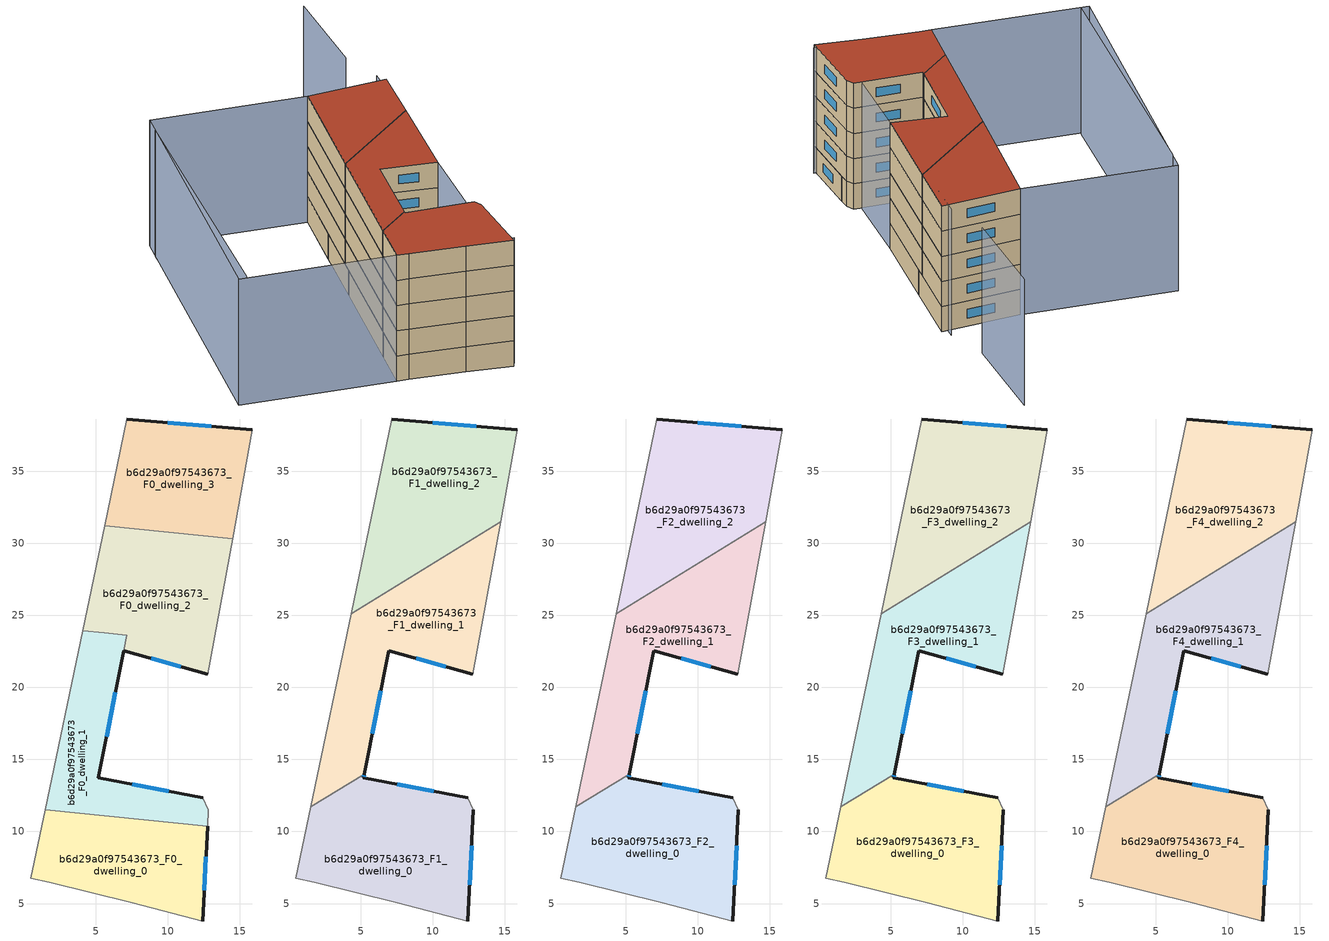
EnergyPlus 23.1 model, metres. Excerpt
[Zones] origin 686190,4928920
b6d29a0f97543673_F0_dwelling_0
 floor ground (EU_floor_Construction): 12.75,10.38 12.41,3.79 7.54,5.05 1.75,6.47 0.48,6.75 1.48,11.52 z0
 wall outside (EU_wall_Construction): 12.41,3.79 12.75,10.38 z0:3
 wall adiabatic (EU_wall_Construction): 1.48,11.52 0.48,6.75 1.75,6.47 7.54,5.05 12.41,3.79 z0:3
 wall to b6d29a0f97543673_F0_dwelling_1 (EU_wall_Construction): 12.75,10.38 1.48,11.52 z0:3
 window (EU_Window_Construction): 12.52,5.93 12.64,8.24 z0.98:2.02
b6d29a0f97543673_F0_dwelling_1
 floor ground (EU_floor_Construction): 7.13,23.62 5.18,13.72 12.4,12.33 12.81,11.52 12.75,10.38 1.48,11.52 4.08,23.93 z0
 wall outside (EU_wall_Construction): 12.4,12.33 5.18,13.72 6.92,22.55 z0:3
 wall adiabatic (EU_wall_Construction): 4.08,23.93 1.48,11.52 / 12.75,10.38 12.81,11.52 12.4,12.33 z0:3
 wall to b6d29a0f97543673_F0_dwelling_2 (EU_wall_Construction): 6.92,22.56 7.13,23.62 5.59,23.78 / 5.58,23.78 4.08,23.93 z0:3
 window (EU_Window_Construction): 5.75,16.59 6.35,19.68 / 10.05,12.78 7.53,13.26 z0.98:2.02
b6d29a0f97543673_F0_dwelling_2
 floor ground (EU_floor_Construction): 14.49,30.33 12.78,20.91 6.92,22.56 7.13,23.62 4.08,23.93 5.6,31.22 z0
 wall outside (EU_wall_Construction): 6.92,22.56 12.78,20.91 z0:3
 wall adiabatic (EU_wall_Construction): 5.6,31.22 4.08,23.93 / 12.78,20.91 14.49,30.33 z0:3
 wall to b6d29a0f97543673_F0_dwelling_3 (EU_wall_Construction): 14.49,30.33 5.6,31.22 z0:3
 window (EU_Window_Construction): 8.83,22.02 10.88,21.44 z0.98:2.02
b6d29a0f97543673_F0_dwelling_3
 floor ground (EU_floor_Construction): 15.85,37.87 14.49,30.33 5.6,31.22 7.15,38.63 z0
 wall outside (EU_wall_Construction): 15.85,37.87 7.15,38.63 z0:3
 wall adiabatic (EU_wall_Construction): 7.15,38.63 5.6,31.22 / 14.49,30.33 15.85,37.87 z0:3
 window (EU_Window_Construction): 13.02,38.11 9.98,38.38 z0.98:2.02
b6d29a0f97543673_F1_dwelling_0
 floor to b6d29a0f97543673_F0_dwelling_0 (EU_floor_Construction): 12.75,10.38 12.41,3.79 7.54,5.05 1.75,6.47 0.48,6.75 1.48,11.52 z3
 floor to b6d29a0f97543673_F0_dwelling_1 (EU_floor_Construction): 12.4,12.33 12.81,11.52 12.75,10.38 1.48,11.52 1.52,11.71 5.23,13.99 5.18,13.72 z3
 wall outside (EU_wall_Construction): 5.23,13.99 5.18,13.72 / 12.4,12.33 5.18,13.72 / 12.41,3.79 12.81,11.52 z3:6
 wall adiabatic (EU_wall_Construction): 1.52,11.71 0.48,6.75 1.75,6.47 7.54,5.05 12.41,3.79 / 12.81,11.52 12.4,12.33 z3:6
 wall to b6d29a0f97543673_F1_dwelling_1 (EU_wall_Construction): 5.23,13.99 1.52,11.71 z3:6
 window (EU_Window_Construction): 5.22,13.9 5.2,13.8 / 10.05,12.78 7.53,13.26 / 12.54,6.3 12.68,9 z3.98:5.02
b6d29a0f97543673_F1_dwelling_1
 floor to b6d29a0f97543673_F0_dwelling_1 (EU_floor_Construction): 7.13,23.62 5.23,13.99 1.52,11.71 4.08,23.93 z3
 floor to b6d29a0f97543673_F0_dwelling_2 (EU_floor_Construction): 14.49,30.33 12.78,20.91 6.92,22.56 7.13,23.62 4.08,23.93 4.33,25.13 13.04,30.47 z3
 floor to b6d29a0f97543673_F0_dwelling_3 (EU_floor_Construction): 14.7,31.49 14.49,30.33 13.04,30.47 z3
 wall outside (EU_wall_Construction): 5.23,13.99 6.92,22.56 12.78,20.91 z3:6
 wall adiabatic (EU_wall_Construction): 4.33,25.13 1.52,11.71 / 12.78,20.91 14.7,31.49 z3:6
 wall to b6d29a0f97543673_F1_dwelling_2 (EU_wall_Construction): 14.7,31.49 4.33,25.13 z3:6
 window (EU_Window_Construction): 8.83,22.02 10.88,21.44 / 5.78,16.77 6.37,19.77 z3.98:5.02
b6d29a0f97543673_F1_dwelling_2
 floor to b6d29a0f97543673_F0_dwelling_2 (EU_floor_Construction): 13.04,30.47 4.33,25.13 5.6,31.22 z3
 floor to b6d29a0f97543673_F0_dwelling_3 (EU_floor_Construction): 15.85,37.87 14.7,31.49 13.04,30.47 5.6,31.22 7.15,38.63 z3
 wall outside (EU_wall_Construction): 15.85,37.87 7.15,38.63 z3:6
 wall adiabatic (EU_wall_Construction): 7.15,38.63 4.33,25.13 / 14.7,31.49 15.85,37.87 z3:6
 window (EU_Window_Construction): 13.02,38.11 9.98,38.38 z3.98:5.02
b6d29a0f97543673_F2_dwelling_0
 floor to b6d29a0f97543673_F1_dwelling_0 (EU_floor_Construction): 12.4,12.33 12.81,11.52 12.41,3.79 7.54,5.05 1.75,6.47 0.48,6.75 1.52,11.71 5.23,13.99 5.18,13.72 z6
 wall outside (EU_wall_Construction): 5.23,13.99 5.18,13.72 / 12.4,12.33 5.18,13.72 / 12.41,3.79 12.81,11.52 z6:9
 wall adiabatic (EU_wall_Construction): 1.52,11.71 0.48,6.75 1.75,6.47 7.54,5.05 12.41,3.79 / 12.81,11.52 12.4,12.33 z6:9
 wall to b6d29a0f97543673_F2_dwelling_1 (EU_wall_Construction): 5.23,13.99 1.52,11.71 z6:9
 window (EU_Window_Construction): 5.22,13.9 5.2,13.8 / 10.05,12.78 7.53,13.26 / 12.54,6.3 12.68,9 z6.98:8.02
b6d29a0f97543673_F2_dwelling_1
 floor to b6d29a0f97543673_F1_dwelling_1 (EU_floor_Construction): 14.7,31.49 12.78,20.91 6.92,22.56 5.23,13.99 1.52,11.71 4.33,25.13 z6
 wall outside (EU_wall_Construction): 5.23,13.99 6.92,22.56 12.78,20.91 z6:9
 wall adiabatic (EU_wall_Construction): 4.33,25.13 1.52,11.71 / 12.78,20.91 14.7,31.49 z6:9
 wall to b6d29a0f97543673_F2_dwelling_2 (EU_wall_Construction): 14.7,31.49 4.33,25.13 z6:9
 window (EU_Window_Construction): 8.83,22.02 10.88,21.44 / 5.78,16.77 6.37,19.77 z6.98:8.02
b6d29a0f97543673_F2_dwelling_2
 floor to b6d29a0f97543673_F1_dwelling_2 (EU_floor_Construction): 15.85,37.87 14.7,31.49 4.33,25.13 7.15,38.63 z6
 wall outside (EU_wall_Construction): 15.85,37.87 7.15,38.63 z6:9
 wall adiabatic (EU_wall_Construction): 7.15,38.63 4.33,25.13 / 14.7,31.49 15.85,37.87 z6:9
 window (EU_Window_Construction): 13.02,38.11 9.98,38.38 z6.98:8.02
b6d29a0f97543673_F3_dwelling_0
 floor to b6d29a0f97543673_F2_dwelling_0 (EU_floor_Construction): 12.4,12.33 12.81,11.52 12.41,3.79 7.54,5.05 1.75,6.47 0.48,6.75 1.52,11.71 5.23,13.99 5.18,13.72 z9
 wall outside (EU_wall_Construction): 5.23,13.99 5.18,13.72 / 12.4,12.33 5.18,13.72 / 12.41,3.79 12.81,11.52 z9:12
 wall adiabatic (EU_wall_Construction): 1.52,11.71 0.48,6.75 1.75,6.47 7.54,5.05 12.41,3.79 / 12.81,11.52 12.4,12.33 z9:12
 wall to b6d29a0f97543673_F3_dwelling_1 (EU_wall_Construction): 5.23,13.99 1.52,11.71 z9:12
 window (EU_Window_Construction): 5.22,13.9 5.2,13.8 / 10.05,12.78 7.53,13.26 / 12.54,6.3 12.68,9 z9.98:11.02
b6d29a0f97543673_F3_dwelling_1
 floor to b6d29a0f97543673_F2_dwelling_1 (EU_floor_Construction): 14.7,31.49 12.78,20.91 6.92,22.56 5.23,13.99 1.52,11.71 4.33,25.13 z9
 wall outside (EU_wall_Construction): 5.23,13.99 6.92,22.56 12.78,20.91 z9:12
 wall adiabatic (EU_wall_Construction): 4.33,25.13 1.52,11.71 / 12.78,20.91 14.7,31.49 z9:12
 wall to b6d29a0f97543673_F3_dwelling_2 (EU_wall_Construction): 14.7,31.49 4.33,25.13 z9:12
 window (EU_Window_Construction): 8.83,22.02 10.88,21.44 / 5.78,16.77 6.37,19.77 z9.98:11.02
b6d29a0f97543673_F3_dwelling_2
 floor to b6d29a0f97543673_F2_dwelling_2 (EU_floor_Construction): 15.85,37.87 14.7,31.49 4.33,25.13 7.15,38.63 z9
 wall outside (EU_wall_Construction): 15.85,37.87 7.15,38.63 z9:12
 wall adiabatic (EU_wall_Construction): 7.15,38.63 4.33,25.13 / 14.7,31.49 15.85,37.87 z9:12
 window (EU_Window_Construction): 13.02,38.11 9.98,38.38 z9.98:11.02
b6d29a0f97543673_F4_dwelling_0
 floor to b6d29a0f97543673_F3_dwelling_0 (EU_floor_Construction): 12.4,12.33 12.81,11.52 12.41,3.79 7.54,5.05 1.75,6.47 0.48,6.75 1.52,11.71 5.23,13.99 5.18,13.72 z12
 wall outside (EU_wall_Construction): 5.23,13.99 5.18,13.72 / 12.4,12.33 5.18,13.72 / 12.41,3.79 12.81,11.52 z12:15
 wall adiabatic (EU_wall_Construction): 1.52,11.71 0.48,6.75 1.75,6.47 7.54,5.05 12.41,3.79 / 12.81,11.52 12.4,12.33 z12:15
 wall to b6d29a0f97543673_F4_dwelling_1 (EU_wall_Construction): 5.23,13.99 1.52,11.71 z12:15
 window (EU_Window_Construction): 5.22,13.9 5.2,13.8 / 10.05,12.78 7.53,13.26 / 12.54,6.3 12.68,9 z12.98:14.02
 roof outside (EU_roof_Construction): 12.41,3.79 12.81,11.52 12.4,12.33 5.18,13.72 5.23,13.99 1.52,11.71 0.48,6.75 1.75,6.47 7.54,5.05 z15
b6d29a0f97543673_F4_dwelling_1
 floor to b6d29a0f97543673_F3_dwelling_1 (EU_floor_Construction): 14.7,31.49 12.78,20.91 6.92,22.56 5.23,13.99 1.52,11.71 4.33,25.13 z12
 wall outside (EU_wall_Construction): 5.23,13.99 6.92,22.56 12.78,20.91 z12:15
 wall adiabatic (EU_wall_Construction): 4.33,25.13 1.52,11.71 / 12.78,20.91 14.7,31.49 z12:15
 wall to b6d29a0f97543673_F4_dwelling_2 (EU_wall_Construction): 14.7,31.49 4.33,25.13 z12:15
 window (EU_Window_Construction): 8.83,22.02 10.88,21.44 / 5.78,16.77 6.37,19.77 z12.98:14.02
 roof outside (EU_roof_Construction): 12.78,20.91 14.7,31.49 4.33,25.13 1.52,11.71 5.23,13.99 6.92,22.56 z15
b6d29a0f97543673_F4_dwelling_2
 floor to b6d29a0f97543673_F3_dwelling_2 (EU_floor_Construction): 15.85,37.87 14.7,31.49 4.33,25.13 7.15,38.63 z12
 wall outside (EU_wall_Construction): 15.85,37.87 7.15,38.63 z12:15
 wall adiabatic (EU_wall_Construction): 7.15,38.63 4.33,25.13 / 14.7,31.49 15.85,37.87 z12:15
 window (EU_Window_Construction): 13.02,38.11 9.98,38.38 z12.98:14.02
 roof outside (EU_roof_Construction): 14.7,31.49 15.85,37.87 7.15,38.63 4.33,25.13 z15
shading: 1.74,6.47 12.74,4.22 / 11.28,10.1 15.28,38.86 / -9.71,40 -15,10.24 / 14.16,43.54 15.13,54.51 / 7.15,38.63 0.48,6.75 / 0.48,6.75 -15.95,10.18 / -15.95,10.18 -9.28,42.06 / -9.28,42.06 7.15,38.63 z0:15
[Building]
EU S2 Campaign: North Axis=0; Terrain=City; Solar Distribution=FullExterior
[Site:Location]
Bologna: Latitude=44.5; Longitude=11.25; Time Zone=1; Elevation=37
[SizingPeriod:WeatherFileDays]
AnnualSizingPeriod: Begin Month=1; Begin Day of Month=1; End Month=12; End Day of Month=31; Day of Week for Start Day=Monday; Use Weather File Daylight Saving Period=No; Use Weather File Rain and Snow Indicators=No
[MATERIAL]
EU_InternalMass_Material: Roughness=MediumRough; Thickness=0.1; Conductivity=1; Density=1800; Specific Heat=900; Thermal Absorptance=0.9; Solar Absorptance=0.7; Visible Absorptance=0.7
[MATERIAL:NOMASS] Roughness=MediumRough; Thermal Absorptance=0.9; Solar Absorptance=0.7; Visible Absorptance=0.7
Name | Thermal Resistance
EU_wall_NoMass | 0.905828
EU_roof_NoMass | 0.37593
EU_floor_NoMass | 0.67114
[WINDOWMATERIAL:SIMPLEGLAZINGSYSTEM]
EU_Window_SimpleGlazing: UFactor=4.52486; Solar Heat Gain Coefficient=0.85; Visible Transmittance=0.85
[CONSTRUCTION]
EU_wall_Construction: EU_wall_NoMass
EU_roof_Construction: EU_roof_NoMass
EU_floor_Construction: EU_floor_NoMass
EU_InternalMass_Construction: EU_InternalMass_Material
EU_Window_Construction: EU_Window_SimpleGlazing
[ZONE] Type=1; Multiplier=1; Ceiling Height=autocalculate; Floor Area=autocalculate; Part of Total Floor Area=Yes
Name | Volume
b6d29a0f97543673_F0_dwelling_0 | 200.654
b6d29a0f97543673_F1_dwelling_0; b6d29a0f97543673_F2_dwelling_0; b6d29a0f97543673_F3_dwelling_0; b6d29a0f97543673_F4_dwelling_0 | 267.541
b6d29a0f97543673_F0_dwelling_1 | 171.311
b6d29a0f97543673_F1_dwelling_1; b6d29a0f97543673_F2_dwelling_1; b6d29a0f97543673_F3_dwelling_1; b6d29a0f97543673_F4_dwelling_1 | 267.54
b6d29a0f97543673_F0_dwelling_2 | 230.002
b6d29a0f97543673_F1_dwelling_2; b6d29a0f97543673_F2_dwelling_2; b6d29a0f97543673_F3_dwelling_2; b6d29a0f97543673_F4_dwelling_2 | 267.568
b6d29a0f97543673_F0_dwelling_3 | 200.664
[INTERNALMASS] Construction=EU_InternalMass_Construction
Name | Zone or ZoneList | Surface Area
b6d29a0f97543673_F0_dwelling_0_EU_InternalMass | b6d29a0f97543673_F0_dwelling_0 | 66.8851
b6d29a0f97543673_F0_dwelling_1_EU_InternalMass | b6d29a0f97543673_F0_dwelling_1 | 57.1048
b6d29a0f97543673_F0_dwelling_2_EU_InternalMass | b6d29a0f97543673_F0_dwelling_2 | 76.668
b6d29a0f97543673_F0_dwelling_3_EU_InternalMass | b6d29a0f97543673_F0_dwelling_3 | 66.8878
b6d29a0f97543673_F1_dwelling_0_EU_InternalMass | b6d29a0f97543673_F1_dwelling_0 | 89.1806
b6d29a0f97543673_F1_dwelling_1_EU_InternalMass | b6d29a0f97543673_F1_dwelling_1 | 89.1801
b6d29a0f97543673_F1_dwelling_2_EU_InternalMass | b6d29a0f97543673_F1_dwelling_2 | 89.1892
b6d29a0f97543673_F2_dwelling_0_EU_InternalMass | b6d29a0f97543673_F2_dwelling_0 | 89.1806
b6d29a0f97543673_F2_dwelling_1_EU_InternalMass | b6d29a0f97543673_F2_dwelling_1 | 89.1801
b6d29a0f97543673_F2_dwelling_2_EU_InternalMass | b6d29a0f97543673_F2_dwelling_2 | 89.1892
b6d29a0f97543673_F3_dwelling_0_EU_InternalMass | b6d29a0f97543673_F3_dwelling_0 | 89.1806
b6d29a0f97543673_F3_dwelling_1_EU_InternalMass | b6d29a0f97543673_F3_dwelling_1 | 89.1801
b6d29a0f97543673_F3_dwelling_2_EU_InternalMass | b6d29a0f97543673_F3_dwelling_2 | 89.1892
b6d29a0f97543673_F4_dwelling_0_EU_InternalMass | b6d29a0f97543673_F4_dwelling_0 | 89.1806
b6d29a0f97543673_F4_dwelling_1_EU_InternalMass | b6d29a0f97543673_F4_dwelling_1 | 89.1801
b6d29a0f97543673_F4_dwelling_2_EU_InternalMass | b6d29a0f97543673_F4_dwelling_2 | 89.1892
[OTHEREQUIPMENT] Fuel Type=Electricity; Design Level Calculation Method=Watts/Area; Power per Zone Floor Area=1; Fraction Latent=0; Fraction Radiant=0; Fraction Lost=0; Carbon Dioxide Generation Rate=0; EndUse Subcategory=EU_Step8_InternalGains
Name | Zone or ZoneList or Space or SpaceList | Schedule
EU_Step8_InternalGain_b6d29a0f97543673_F0_dwelling_0_f000 | b6d29a0f97543673_F0_dwelling_0 | EU_Step8_GainSchedule_b6d29a0f97543673_F0_dwelling_0_f000
EU_Step8_InternalGain_b6d29a0f97543673_F0_dwelling_1_f000 | b6d29a0f97543673_F0_dwelling_1 | EU_Step8_GainSchedule_b6d29a0f97543673_F0_dwelling_1_f000
EU_Step8_InternalGain_b6d29a0f97543673_F0_dwelling_2_f000 | b6d29a0f97543673_F0_dwelling_2 | EU_Step8_GainSchedule_b6d29a0f97543673_F0_dwelling_2_f000
EU_Step8_InternalGain_b6d29a0f97543673_F0_dwelling_3_f000 | b6d29a0f97543673_F0_dwelling_3 | EU_Step8_GainSchedule_b6d29a0f97543673_F0_dwelling_3_f000
EU_Step8_InternalGain_b6d29a0f97543673_F1_dwelling_0_f000 | b6d29a0f97543673_F1_dwelling_0 | EU_Step8_GainSchedule_b6d29a0f97543673_F1_dwelling_0_f000
EU_Step8_InternalGain_b6d29a0f97543673_F1_dwelling_1_f000 | b6d29a0f97543673_F1_dwelling_1 | EU_Step8_GainSchedule_b6d29a0f97543673_F1_dwelling_1_f000
EU_Step8_InternalGain_b6d29a0f97543673_F1_dwelling_2_f000 | b6d29a0f97543673_F1_dwelling_2 | EU_Step8_GainSchedule_b6d29a0f97543673_F1_dwelling_2_f000
EU_Step8_InternalGain_b6d29a0f97543673_F2_dwelling_0_f000 | b6d29a0f97543673_F2_dwelling_0 | EU_Step8_GainSchedule_b6d29a0f97543673_F2_dwelling_0_f000
EU_Step8_InternalGain_b6d29a0f97543673_F2_dwelling_1_f000 | b6d29a0f97543673_F2_dwelling_1 | EU_Step8_GainSchedule_b6d29a0f97543673_F2_dwelling_1_f000
EU_Step8_InternalGain_b6d29a0f97543673_F2_dwelling_2_f000 | b6d29a0f97543673_F2_dwelling_2 | EU_Step8_GainSchedule_b6d29a0f97543673_F2_dwelling_2_f000
EU_Step8_InternalGain_b6d29a0f97543673_F3_dwelling_0_f000 | b6d29a0f97543673_F3_dwelling_0 | EU_Step8_GainSchedule_b6d29a0f97543673_F3_dwelling_0_f000
EU_Step8_InternalGain_b6d29a0f97543673_F3_dwelling_1_f000 | b6d29a0f97543673_F3_dwelling_1 | EU_Step8_GainSchedule_b6d29a0f97543673_F3_dwelling_1_f000
EU_Step8_InternalGain_b6d29a0f97543673_F3_dwelling_2_f000 | b6d29a0f97543673_F3_dwelling_2 | EU_Step8_GainSchedule_b6d29a0f97543673_F3_dwelling_2_f000
EU_Step8_InternalGain_b6d29a0f97543673_F4_dwelling_0_f000 | b6d29a0f97543673_F4_dwelling_0 | EU_Step8_GainSchedule_b6d29a0f97543673_F4_dwelling_0_f000
EU_Step8_InternalGain_b6d29a0f97543673_F4_dwelling_1_f000 | b6d29a0f97543673_F4_dwelling_1 | EU_Step8_GainSchedule_b6d29a0f97543673_F4_dwelling_1_f000
EU_Step8_InternalGain_b6d29a0f97543673_F4_dwelling_2_f000 | b6d29a0f97543673_F4_dwelling_2 | EU_Step8_GainSchedule_b6d29a0f97543673_F4_dwelling_2_f000
[ZONEVENTILATION:DESIGNFLOWRATE] Schedule=EU_AlwaysOn; Design Flow Rate Calculation Method=AirChanges/Hour; Air Changes per Hour=0.73129; Ventilation Type=Natural; Fan Pressure Rise=0; Fan Total Efficiency=1; Constant Term Coefficient=1; Temperature Term Coefficient=0; Velocity Term Coefficient=0; Velocity Squared Term Coefficient=0; Minimum Indoor Temperature=-100; Maximum Indoor Temperature=100; Delta Temperature=-100; Minimum Outdoor Temperature=-100; Maximum Outdoor Temperature=100; Maximum Wind Speed=40
Name | Zone or ZoneList or Space or SpaceList
EU_ConstantAir_b6d29a0f97543673_F0_dwelling_0 | b6d29a0f97543673_F0_dwelling_0
EU_ConstantAir_b6d29a0f97543673_F0_dwelling_1 | b6d29a0f97543673_F0_dwelling_1
EU_ConstantAir_b6d29a0f97543673_F0_dwelling_2 | b6d29a0f97543673_F0_dwelling_2
EU_ConstantAir_b6d29a0f97543673_F0_dwelling_3 | b6d29a0f97543673_F0_dwelling_3
EU_ConstantAir_b6d29a0f97543673_F1_dwelling_0 | b6d29a0f97543673_F1_dwelling_0
EU_ConstantAir_b6d29a0f97543673_F1_dwelling_1 | b6d29a0f97543673_F1_dwelling_1
EU_ConstantAir_b6d29a0f97543673_F1_dwelling_2 | b6d29a0f97543673_F1_dwelling_2
EU_ConstantAir_b6d29a0f97543673_F2_dwelling_0 | b6d29a0f97543673_F2_dwelling_0
EU_ConstantAir_b6d29a0f97543673_F2_dwelling_1 | b6d29a0f97543673_F2_dwelling_1
EU_ConstantAir_b6d29a0f97543673_F2_dwelling_2 | b6d29a0f97543673_F2_dwelling_2
EU_ConstantAir_b6d29a0f97543673_F3_dwelling_0 | b6d29a0f97543673_F3_dwelling_0
EU_ConstantAir_b6d29a0f97543673_F3_dwelling_1 | b6d29a0f97543673_F3_dwelling_1
EU_ConstantAir_b6d29a0f97543673_F3_dwelling_2 | b6d29a0f97543673_F3_dwelling_2
EU_ConstantAir_b6d29a0f97543673_F4_dwelling_0 | b6d29a0f97543673_F4_dwelling_0
EU_ConstantAir_b6d29a0f97543673_F4_dwelling_1 | b6d29a0f97543673_F4_dwelling_1
EU_ConstantAir_b6d29a0f97543673_F4_dwelling_2 | b6d29a0f97543673_F4_dwelling_2
[HVACTEMPLATE:THERMOSTAT] Constant Heating Setpoint=20; Constant Cooling Setpoint=50
EU_HeatOnly_b6d29a0f97543673_F0_dwelling_0; EU_HeatOnly_b6d29a0f97543673_F0_dwelling_1; EU_HeatOnly_b6d29a0f97543673_F0_dwelling_2; EU_HeatOnly_b6d29a0f97543673_F0_dwelling_3; EU_HeatOnly_b6d29a0f97543673_F1_dwelling_0; EU_HeatOnly_b6d29a0f97543673_F1_dwelling_1; EU_HeatOnly_b6d29a0f97543673_F1_dwelling_2; EU_HeatOnly_b6d29a0f97543673_F2_dwelling_0; EU_HeatOnly_b6d29a0f97543673_F2_dwelling_1; EU_HeatOnly_b6d29a0f97543673_F2_dwelling_2; EU_HeatOnly_b6d29a0f97543673_F3_dwelling_0; EU_HeatOnly_b6d29a0f97543673_F3_dwelling_1; EU_HeatOnly_b6d29a0f97543673_F3_dwelling_2; EU_HeatOnly_b6d29a0f97543673_F4_dwelling_0; EU_HeatOnly_b6d29a0f97543673_F4_dwelling_1; EU_HeatOnly_b6d29a0f97543673_F4_dwelling_2
[HVACTEMPLATE:ZONE:IDEALLOADSAIRSYSTEM] System Availability Schedule=EU_AlwaysOn; Maximum Heating Supply Air Temperature=50; Minimum Cooling Supply Air Temperature=13; Maximum Heating Supply Air Humidity Ratio=0.0156; Minimum Cooling Supply Air Humidity Ratio=0.0077; Heating Limit=NoLimit; Cooling Limit=NoLimit; Heating Availability Schedule=EU_AlwaysOn; Cooling Availability Schedule=EU_CoolingOff; Dehumidification Control Type=ConstantSensibleHeatRatio; Cooling Sensible Heat Ratio=0.7; Dehumidification Setpoint=60; Humidification Control Type=None; Humidification Setpoint=30; Outdoor Air Method=None; Outdoor Air Flow Rate per Person=0.00944; Outdoor Air Flow Rate per Zone Floor Area=0; Outdoor Air Flow Rate per Zone=0; Demand Controlled Ventilation Type=None; Outdoor Air Economizer Type=NoEconomizer; Heat Recovery Type=None; Sensible Heat Recovery Effectiveness=0.7; Latent Heat Recovery Effectiveness=0.65
Name | Template Thermostat
b6d29a0f97543673_F0_dwelling_0 | EU_HeatOnly_b6d29a0f97543673_F0_dwelling_0
b6d29a0f97543673_F0_dwelling_1 | EU_HeatOnly_b6d29a0f97543673_F0_dwelling_1
b6d29a0f97543673_F0_dwelling_2 | EU_HeatOnly_b6d29a0f97543673_F0_dwelling_2
b6d29a0f97543673_F0_dwelling_3 | EU_HeatOnly_b6d29a0f97543673_F0_dwelling_3
b6d29a0f97543673_F1_dwelling_0 | EU_HeatOnly_b6d29a0f97543673_F1_dwelling_0
b6d29a0f97543673_F1_dwelling_1 | EU_HeatOnly_b6d29a0f97543673_F1_dwelling_1
b6d29a0f97543673_F1_dwelling_2 | EU_HeatOnly_b6d29a0f97543673_F1_dwelling_2
b6d29a0f97543673_F2_dwelling_0 | EU_HeatOnly_b6d29a0f97543673_F2_dwelling_0
b6d29a0f97543673_F2_dwelling_1 | EU_HeatOnly_b6d29a0f97543673_F2_dwelling_1
b6d29a0f97543673_F2_dwelling_2 | EU_HeatOnly_b6d29a0f97543673_F2_dwelling_2
b6d29a0f97543673_F3_dwelling_0 | EU_HeatOnly_b6d29a0f97543673_F3_dwelling_0
b6d29a0f97543673_F3_dwelling_1 | EU_HeatOnly_b6d29a0f97543673_F3_dwelling_1
b6d29a0f97543673_F3_dwelling_2 | EU_HeatOnly_b6d29a0f97543673_F3_dwelling_2
b6d29a0f97543673_F4_dwelling_0 | EU_HeatOnly_b6d29a0f97543673_F4_dwelling_0
b6d29a0f97543673_F4_dwelling_1 | EU_HeatOnly_b6d29a0f97543673_F4_dwelling_1
b6d29a0f97543673_F4_dwelling_2 | EU_HeatOnly_b6d29a0f97543673_F4_dwelling_2
[SIZING:ZONE] Zone Cooling Design Supply Air Temperature Input Method=SupplyAirTemperature; Zone Cooling Design Supply Air Temperature=13; Zone Heating Design Supply Air Temperature Input Method=SupplyAirTemperature; Zone Heating Design Supply Air Temperature=50; Zone Cooling Design Supply Air Humidity Ratio=0.008; Zone Heating Design Supply Air Humidity Ratio=0.008; Cooling Design Air Flow Method=DesignDay; Cooling Design Air Flow Rate=0; Cooling Minimum Air Flow per Zone Floor Area=0.000762; Cooling Minimum Air Flow=0; Cooling Minimum Air Flow Fraction=0.2; Heating Design Air Flow Method=DesignDay; Heating Design Air Flow Rate=0; Heating Maximum Air Flow per Zone Floor Area=0.002032; Heating Maximum Air Flow=0.141576; Heating Maximum Air Flow Fraction=0.3; Account for Dedicated Outdoor Air System=No; Dedicated Outdoor Air System Control Strategy=NeutralSupplyAir; Dedicated Outdoor Air Low Setpoint Temperature for Design=autosize; Dedicated Outdoor Air High Setpoint Temperature for Design=autosize; Zone Load Sizing Method=Sensible Load Only No Latent Load; Zone Latent Cooling Design Supply Air Humidity Ratio Input Method=HumidityRatioDifference; Zone Cooling Design Supply Air Humidity Ratio Difference=0.005; Zone Latent Heating Design Supply Air Humidity Ratio Input Method=HumidityRatioDifference; Zone Humidification Design Supply Air Humidity Ratio Difference=0.005
b6d29a0f97543673_F0_dwelling_0; b6d29a0f97543673_F0_dwelling_1; b6d29a0f97543673_F0_dwelling_2; b6d29a0f97543673_F0_dwelling_3; b6d29a0f97543673_F1_dwelling_0; b6d29a0f97543673_F1_dwelling_1; b6d29a0f97543673_F1_dwelling_2; b6d29a0f97543673_F2_dwelling_0; b6d29a0f97543673_F2_dwelling_1; b6d29a0f97543673_F2_dwelling_2; b6d29a0f97543673_F3_dwelling_0; b6d29a0f97543673_F3_dwelling_1; b6d29a0f97543673_F3_dwelling_2; b6d29a0f97543673_F4_dwelling_0; b6d29a0f97543673_F4_dwelling_1; b6d29a0f97543673_F4_dwelling_2
[SCHEDULE:CONSTANT]
Name | Hourly Value
EU_AlwaysOn | 1
EU_CoolingOff | 0
[SCHEDULE:FILE] Column Number=1; Rows to Skip at Top=0; Number of Hours of Data=8760; Column Separator=Comma; Interpolate to Timestep=No; Minutes per Item=60; Adjust Schedule for Daylight Savings=Yes
Name | File
EU_Step8_GainSchedule_b6d29a0f97543673_F0_dwelling_0_f000 | ../../schedules/b6d29a0f97543673/b6d29a0f97543673_F0_dwelling_0_f000_gain.csv
EU_Step8_GainSchedule_b6d29a0f97543673_F0_dwelling_1_f000 | ../../schedules/b6d29a0f97543673/b6d29a0f97543673_F0_dwelling_1_f000_gain.csv
EU_Step8_GainSchedule_b6d29a0f97543673_F0_dwelling_2_f000 | ../../schedules/b6d29a0f97543673/b6d29a0f97543673_F0_dwelling_2_f000_gain.csv
EU_Step8_GainSchedule_b6d29a0f97543673_F0_dwelling_3_f000 | ../../schedules/b6d29a0f97543673/b6d29a0f97543673_F0_dwelling_3_f000_gain.csv
EU_Step8_GainSchedule_b6d29a0f97543673_F1_dwelling_0_f000 | ../../schedules/b6d29a0f97543673/b6d29a0f97543673_F1_dwelling_0_f000_gain.csv
EU_Step8_GainSchedule_b6d29a0f97543673_F1_dwelling_1_f000 | ../../schedules/b6d29a0f97543673/b6d29a0f97543673_F1_dwelling_1_f000_gain.csv
EU_Step8_GainSchedule_b6d29a0f97543673_F1_dwelling_2_f000 | ../../schedules/b6d29a0f97543673/b6d29a0f97543673_F1_dwelling_2_f000_gain.csv
EU_Step8_GainSchedule_b6d29a0f97543673_F2_dwelling_0_f000 | ../../schedules/b6d29a0f97543673/b6d29a0f97543673_F2_dwelling_0_f000_gain.csv
EU_Step8_GainSchedule_b6d29a0f97543673_F2_dwelling_1_f000 | ../../schedules/b6d29a0f97543673/b6d29a0f97543673_F2_dwelling_1_f000_gain.csv
EU_Step8_GainSchedule_b6d29a0f97543673_F2_dwelling_2_f000 | ../../schedules/b6d29a0f97543673/b6d29a0f97543673_F2_dwelling_2_f000_gain.csv
EU_Step8_GainSchedule_b6d29a0f97543673_F3_dwelling_0_f000 | ../../schedules/b6d29a0f97543673/b6d29a0f97543673_F3_dwelling_0_f000_gain.csv
EU_Step8_GainSchedule_b6d29a0f97543673_F3_dwelling_1_f000 | ../../schedules/b6d29a0f97543673/b6d29a0f97543673_F3_dwelling_1_f000_gain.csv
EU_Step8_GainSchedule_b6d29a0f97543673_F3_dwelling_2_f000 | ../../schedules/b6d29a0f97543673/b6d29a0f97543673_F3_dwelling_2_f000_gain.csv
EU_Step8_GainSchedule_b6d29a0f97543673_F4_dwelling_0_f000 | ../../schedules/b6d29a0f97543673/b6d29a0f97543673_F4_dwelling_0_f000_gain.csv
EU_Step8_GainSchedule_b6d29a0f97543673_F4_dwelling_1_f000 | ../../schedules/b6d29a0f97543673/b6d29a0f97543673_F4_dwelling_1_f000_gain.csv
EU_Step8_GainSchedule_b6d29a0f97543673_F4_dwelling_2_f000 | ../../schedules/b6d29a0f97543673/b6d29a0f97543673_F4_dwelling_2_f000_gain.csv
